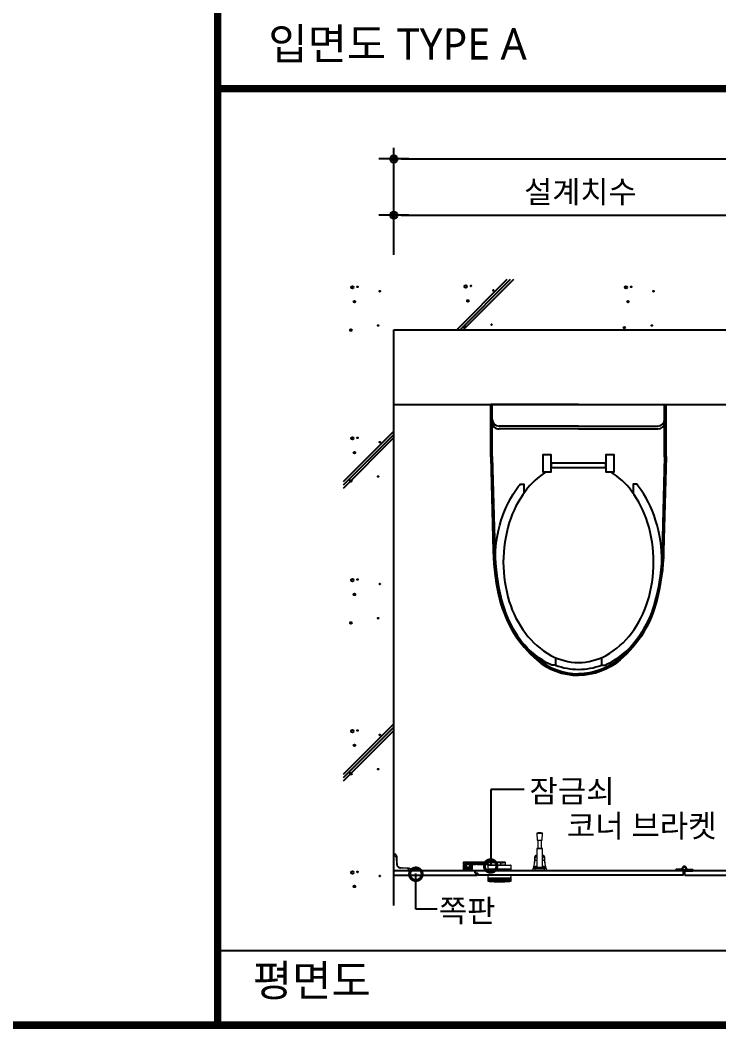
# Model space of a CAD drawing. Extents: x -256 to 8104, y -176 to 5714.
# Drawn here: x 2219 to 3156, y 2764 to 4116 of the extents above; entities that cross this region are included whole.
import ezdxf
from ezdxf.enums import TextEntityAlignment as Align

# ---------------------------------------------------------------- set-up
doc = ezdxf.new("R2010")
doc.units = 0
doc.header["$LTSCALE"] = 30
doc.layers.get('0').update_dxf_attribs({"linetype": 'CONTINUOUS'})
doc.layers.get('DEFPOINTS').update_dxf_attribs({"linetype": 'CONTINUOUS'})
for name, color, linetype in [('0_toilet', 6, 'CONTINUOUS'), ('DIM', 7, 'CONTINUOUS'), ('HAT', 8, 'CONTINUOUS'), ('TIT', 3, 'CONTINUOUS'), ('경첩', 4, 'CONTINUOUS'), ('문자', 3, 'CONTINUOUS'), ('부자재', 4, 'CONTINUOUS'), ('옷걸이', 4, 'CONTINUOUS'), ('잠금쇠(회전형)', 4, 'CONTINUOUS'), ('치수', 1, 'CONTINUOUS'), ('해치', 8, 'CONTINUOUS')]:
    doc.layers.add(name, color=color, linetype=linetype)
doc.styles.add('돋움', font='malgun.ttf')
doc.dimstyles.new('10', dxfattribs={"dimscale": 10, "dimtxt": 3, "dimasz": 1, "dimexe": 1.5, "dimexo": 2, "dimgap": 1, "dimtad": 1, "dimdec": 0, "dimlunit": 6, "dimtxsty": '돋움', "dimblk": 'DIMDOT', "dimcen": -1, "dimdle": 1.5, "dimclrt": 3, "dimazin": 3, "dimtfac": 1, "dimtdec": 0, "dimtix": 1, "dimtmove": 2, "dimatfit": 3, "dimldrblk": 'DIMDOT', "dimarcsym": 0})

# ---------------------------------------------------------------- blocks, each defined once
blk = doc.blocks.new('_DOTSMALL')
at = {"color": 0, "linetype": 'ByBlock', "const_width": 0.5}
blk.add_lwpolyline([(-0.0625, 0, 1), (0.0625, 0, 1)], format="xyb", close=True, dxfattribs=at)
blk = doc.blocks.new('A$C63EC304E')
at = {"layer": '치수', "color": 1, "xscale": 2.5, "yscale": 2.5, "zscale": 2.5, "rotation": 234.3098741996962}
blk.add_blockref('_DOTSMALL', (0.31, 0.31), dxfattribs=at)
blk = doc.blocks.new('A$C2BC9653E')
at = {"layer": '치수', "xscale": 0.3333333333333333, "yscale": 0.3333333333333333, "zscale": 0.3333333333333333}
blk.add_blockref('A$C63EC304E', (0, 0), dxfattribs=at)
blk = doc.blocks.new('A$C7FC71301')
at = {"layer": '치수', "rotation": 180}
blk.add_blockref('A$C2BC9653E', (0.208, 0.208), dxfattribs=at)
blk = doc.blocks.new('A$C4A20372B')
at = {"layer": '치수'}
blk.add_blockref('A$C7FC71301', (0, 0), dxfattribs=at)
blk = doc.blocks.new('A$C566469F5')
at = {"layer": '치수'}
blk.add_blockref('A$C4A20372B', (0, 0), dxfattribs=at)
blk = doc.blocks.new('A$C7E317CD4')
at = {"layer": '해치', "xscale": 2, "yscale": 2, "zscale": 2}
blk.add_blockref('A$C566469F5', (0, 0), dxfattribs=at)
blk = doc.blocks.new('A$C601D7F27')
at = {"layer": '치수'}
blk.add_blockref('A$C7E317CD4', (0, 0), dxfattribs=at)
blk = doc.blocks.new('A$C38802C08')
at = {"layer": '치수'}
blk.add_blockref('A$C601D7F27', (0, 0), dxfattribs=at)
blk = doc.blocks.new('DIMDOT')
at = {"linetype": 'Continuous'}
blk.add_line((-2, 0), (2, 0), dxfattribs=at)
for radius in [0.5, 0.25]:
    blk.add_circle((0, 0), radius, dxfattribs=at)
blk = doc.blocks.new('*D887')
at = {"layer": 'DEFPOINTS', "color": 0}
for p in [(132541.7, -2894.3), (131041.7, -3042.7), (132541.7, -3042.7)]:
    blk.add_point(p, dxfattribs=at)
at = {"layer": 'DIM', "color": 0, "lineweight": -2, "ltscale": 10}
for p, q in [((131041.7, -3022.7), (131041.7, -2879.3)), ((132541.7, -3022.7), (132541.7, -2879.3)), ((131051.7, -2894.3), (132531.7, -2894.3))]:
    blk.add_line(p, q, dxfattribs=at)
at = {"layer": 'DIM', "color": 0, "lineweight": -2, "xscale": 10, "yscale": 10, "zscale": 10, "rotation": 180}
blk.add_blockref('DIMDOT', (131041.7, -2894.3), dxfattribs=at)
at = {"layer": 'DIM', "color": 0, "lineweight": -2, "xscale": 10, "yscale": 10, "zscale": 10}
blk.add_blockref('DIMDOT', (132541.7, -2894.3), dxfattribs=at)
at = {"layer": 'DIM', "color": 3, "insert": (131791.7, -2864.6), "char_height": 30, "attachment_point": 5, "style": '돋움'}
blk.add_mtext('설계치수', dxfattribs=at)
blk = doc.blocks.new('*D889')
at = {"layer": 'DEFPOINTS', "color": 0}
for p in [(131541.7, -2969.6), (131041.7, -3042.7), (131541.7, -3042.7)]:
    blk.add_point(p, dxfattribs=at)
at = {"layer": 'DIM', "color": 0, "lineweight": -2, "ltscale": 10}
for p, q in [((131041.7, -3022.7), (131041.7, -2954.6)), ((131541.7, -3022.7), (131541.7, -2954.6)), ((131051.7, -2969.6), (131531.7, -2969.6))]:
    blk.add_line(p, q, dxfattribs=at)
at = {"layer": 'DIM', "color": 0, "lineweight": -2, "xscale": 10, "yscale": 10, "zscale": 10, "rotation": 180}
blk.add_blockref('DIMDOT', (131041.7, -2969.6), dxfattribs=at)
at = {"layer": 'DIM', "color": 0, "lineweight": -2, "xscale": 10, "yscale": 10, "zscale": 10}
blk.add_blockref('DIMDOT', (131541.7, -2969.6), dxfattribs=at)
at = {"layer": 'DIM', "color": 3, "insert": (131291.7, -2940), "char_height": 30, "attachment_point": 5, "style": '돋움'}
blk.add_mtext('설계치수', dxfattribs=at)
blk = doc.blocks.new('A$C10E41893')
at = {"layer": '부자재'}
for p, q in [((6.5, 0), (6.5, 196)), ((123.3, 196), (6.5, 196)), ((123.3, 192.5), (6.5, 192.5)), ((54.8, 0), (54.8, 177.5)), ((61.4, 0), (61.4, 177.5)), ((6.5, 0), (6.5, -196)), ((54.8, 0), (54.8, -177.5)), ((61.4, 0), (61.4, -177.5)), ((123.3, -192.5), (6.5, -192.5)), ((123.3, -196), (6.5, -196))]:
    blk.add_line(p, q, dxfattribs=at)
for points in [[(122.7, 196, -0.012538), (123.3, 196), (334.6, 190.3, -0.055395), (444.7, 175.1, -0.154276), (576.9, 93.3, -0.179504), (611.5, 0, -0.179504)], [(122.8, 192.5, -0.012538), (123.2, 192.5), (334.5, 186.8, -0.055395), (443.8, 171.7, -0.154276), (574.3, 91, -0.179504), (608, 0, -0.179504)], [(572, 51.4), (588.8, 51.4), (588.8, 59.6, 0.021185), (583.3, 70.7, 0.106084), (528.4, 133.7, 0.085733), (452.6, 172.4, 0.075373), (358.7, 186.6, 0.075373), (264.8, 172.4, 0.085733), (189, 133.7, 0.007337), (184.4, 130.1), (184.4, 122), (204.7, 122)], [(156.7, -72, 0.089162), (200.2, -118.7, 0.085733), (270.3, -154.5, 0.075373), (358.7, -167.9, 0.075373), (447.1, -154.5, 0.085733), (517.2, -118.7, 0.106084), (567, -61.6, 0.126931), (582.8, 0, 0.126931), (567, 61.6, 0.106084), (517.2, 118.7, 0.085733), (447.1, 154.5, 0.075373), (358.7, 167.9, 0.075373), (270.3, 154.5, 0.085733), (200.2, 118.7, 0.089162), (156.7, 72)], [(588.8, -51.4, 0.090214), (598.2, 0, 0.090214), (588.8, 51.4, 0.106084)], [(122.7, -196, 0.012538), (123.3, -196), (334.6, -190.3, 0.055395), (444.7, -175.1, 0.154276), (576.9, -93.3, 0.179504), (611.5, 0, 0.179504)], [(122.8, -192.5, 0.012538), (123.2, -192.5), (334.5, -186.8, 0.055395), (443.8, -171.7, 0.154276), (574.3, -91, 0.179504), (608, 0, 0.179504)], [(572, -51.4), (588.8, -51.4), (588.8, -59.6, -0.021185), (583.3, -70.7, -0.106084), (528.4, -133.7, -0.085733), (452.6, -172.4, -0.075373), (358.7, -186.6, -0.075373), (264.8, -172.4, -0.085733), (189, -133.7, -0.007337), (184.4, -130.1), (184.4, -122), (204.7, -122)]]:
    blk.add_lwpolyline(points, format="xyb", dxfattribs=at)
blk.add_lwpolyline([(138, -60.8), (119.3, -60.8), (119.3, -79.5), (156.7, -79.5), (156.7, -60.8), (138, -60.8), (147.3, -60.8), (147.3, 60.8), (138, 60.8), (156.7, 60.8), (156.7, 79.5), (119.3, 79.5), (119.3, 60.8), (138, 60.8), (138, -60.8), (119.3, -60.8)], dxfattribs=at)
for centre, start, end in [((39.8, 177.5), 0, 90), ((46.4, 177.5), 0, 90), ((39.8, -177.5), 270, 0), ((46.4, -177.5), 270, 0)]:
    blk.add_arc(centre, 15, start, end, dxfattribs=at)
blk = doc.blocks.new('AURA_33', base_point=(128321.5, -6824.2))
for p, q in [((131041.7, -3894.9), (131041.7, -3123.2)), ((131041.7, -3123.2), (132541.7, -3123.2)), ((131041.7, -3223.2), (132541.7, -3223.2))]:
    blk.add_line(p, q)
at = {"color": 8}
blk.add_line((130805.6, -3955), (132768.2, -3955), dxfattribs=at)
at = {"color": 8, "const_width": 10}
for points in [[(130805.6, -4055), (130805.6, -1285.8)], [(130805.6, -2800.1), (134153.5, -2800.1)], [(128368.9, -4055), (134153.5, -4055)]]:
    blk.add_lwpolyline(points, dxfattribs=at)
at = {"layer": '0_toilet'}
for p, q in [((131150.6, -3848.2), (131041.7, -3848.2)), ((131150.6, -3851.2), (131150.6, -3848.2)), ((131150.6, -3851.2), (131154.3, -3851.2)), ((131430.2, -3848.2), (131151.3, -3848.2)), ((131151.3, -3851.2), (131151.3, -3848.2)), ((131153.6, -3854.2), (131153.6, -3851.2)), ((131154.3, -3854.2), (131154.3, -3851.2)), ((131430.2, -3854.2), (131430.2, -3848.2)), ((131655.6, -3848.2), (131431.7, -3848.2)), ((131431.7, -3854.2), (131431.7, -3848.2)), ((131041.7, -3854.2), (131153.6, -3854.2)), ((131430.2, -3854.2), (131154.3, -3854.2)), ((131431.7, -3854.2), (131658.6, -3854.2))]:
    blk.add_line(p, q, dxfattribs=at)
at = {"layer": '경첩', "color": 4, "linetype": 'Continuous', "lineweight": 15}
for p, q in [((131041.7, -3825.7), (131042.9, -3825.7)), ((131041.7, -3825.9), (131041.7, -3825.7)), ((131041.7, -3828.1), (131041.7, -3825.9)), ((131042.9, -3825.9), (131041.7, -3825.9)), ((131043, -3828.1), (131041.7, -3828.1)), ((131041.7, -3828.2), (131043, -3828.2)), ((131041.7, -3828.4), (131041.7, -3828.2)), ((131043, -3828.4), (131041.7, -3828.4)), ((131041.7, -3828.4), (131041.7, -3846.7)), ((131042.9, -3825.9), (131042.9, -3825.7)), ((131043, -3828.2), (131043, -3828.1)), ((131043, -3828.2), (131043, -3828.4)), ((131045, -3829.4), (131045, -3827.9)), ((131045.5, -3839.4), (131045.1, -3830.4)), ((131045.2, -3827.9), (131045.3, -3830.4)), ((131045.4, -3828.4), (131045.2, -3828.6)), ((131045.5, -3829), (131045.3, -3829.3)), ((131045.3, -3830.4), (131045.7, -3839.4)), ((131045.6, -3831.7), (131045.4, -3832)), ((131045.7, -3832.4), (131045.4, -3832.6)), ((131045.7, -3832.7), (131045.4, -3833)), ((131045.5, -3829), (131045.6, -3831.7)), ((131045.7, -3833.4), (131045.5, -3833.6)), ((131045.7, -3833.7), (131045.5, -3834)), ((131045.9, -3836.6), (131045.6, -3836.8)), ((131045.9, -3836.6), (131045.6, -3836.9)), ((131045.9, -3837), (131045.6, -3837.3)), ((131045.7, -3832.7), (131045.7, -3833.4)), ((131045.7, -3833.7), (131045.9, -3836.6)), ((131045.9, -3837.3), (131045.7, -3837.5)), ((131045.9, -3838.2), (131045.7, -3838.4)), ((131045.9, -3838.3), (131045.7, -3838.5)), ((131046, -3838.6), (131045.7, -3838.9)), ((131046, -3838.7), (131045.7, -3839)), ((131045.9, -3836.6), (131045.9, -3837)), ((131045.9, -3837.3), (131045.9, -3838.2)), ((131045.9, -3838.2), (131045.9, -3838.3)), ((131045.9, -3838.3), (131046, -3838.6)), ((131046, -3838.6), (131046, -3838.7)), ((131046, -3838.7), (131046, -3839.4)), ((131043.2, -3848.2), (131061.5, -3848.2)), ((131046, -3839.6), (131045.8, -3839.9)), ((131046, -3839.9), (131045.8, -3840.1)), ((131045.9, -3840.5), (131046.1, -3840.2)), ((131046.1, -3840.2), (131045.9, -3840.4)), ((131046.3, -3840.8), (131046.1, -3841)), ((131046.4, -3841.2), (131046.2, -3841.4)), ((131046.5, -3841.4), (131046.4, -3841.6)), ((131046.8, -3841.8), (131046.6, -3842)), ((131047, -3842), (131046.8, -3842.2)), ((131048.1, -3843.1), (131047.9, -3843.3)), ((131048.3, -3843.2), (131048.1, -3843.4)), ((131048.7, -3843.5), (131048.5, -3843.7)), ((131049, -3843.6), (131048.8, -3843.8)), ((131049.5, -3843.7), (131049.3, -3843.9)), ((131050.8, -3843.9), (131050.5, -3844.2)), ((131050.5, -3843.9), (131050.8, -3843.9)), ((131050.5, -3844.2), (131059.5, -3844.6)), ((131059.5, -3844.8), (131050.5, -3844.4)), ((131050.8, -3843.9), (131052.1, -3844)), ((131052.1, -3844), (131051.9, -3844.2)), ((131052.8, -3844), (131052.5, -3844.2)), ((131053.1, -3844), (131052.9, -3844.3)), ((131053.8, -3844.1), (131053.6, -3844.3)), ((131053.8, -3844.1), (131056.5, -3844.2)), ((131056.5, -3844.2), (131056.3, -3844.4)), ((131057.2, -3844.2), (131056.9, -3844.5)), ((131057.5, -3844.2), (131057.3, -3844.5)), ((131058.2, -3844.3), (131057.9, -3844.5)), ((131058.2, -3844.3), (131061.4, -3844.4)), ((131059.5, -3844.6), (131062, -3844.7)), ((131062, -3844.9), (131060.5, -3844.9)), ((131061.5, -3844.5), (131061.3, -3844.7)), ((131061.5, -3844.5), (131061.4, -3844.4)), ((131061.5, -3848.2), (131061.5, -3846.9)), ((131061.7, -3846.9), (131061.5, -3846.9)), ((131061.7, -3848.2), (131061.5, -3848.2)), ((131061.8, -3846.9), (131061.7, -3846.9)), ((131061.7, -3846.9), (131061.7, -3848.2)), ((131061.8, -3848.2), (131061.8, -3846.9)), ((131064, -3848.2), (131061.8, -3848.2)), ((131064, -3848.2), (131064, -3847)), ((131064, -3847), (131064.2, -3847)), ((131064.2, -3848.2), (131064, -3848.2)), ((131064.2, -3847), (131064.2, -3848.2))]:
    blk.add_line(p, q, dxfattribs=at)
at = {"layer": '경첩', "color": 4, "linetype": 'Continuous', "lineweight": 15, "flags": 128}
for points in [[(131045, -3827.9), (131045, -3827.9), (131045, -3827.9), (131045.1, -3827.9), (131045.1, -3827.9), (131045.2, -3827.9), (131045.2, -3827.9), (131045.2, -3827.9), (131045.2, -3827.9)], [(131045.3, -3830.4), (131045.3, -3830.4), (131045.3, -3830.4), (131045.3, -3830.4), (131045.2, -3830.4), (131045.2, -3830.4), (131045.2, -3830.4), (131045.1, -3830.4), (131045.1, -3830.4)], [(131045.5, -3828.5), (131045.5, -3828.5), (131045.4, -3828.5), (131045.4, -3828.5), (131045.4, -3828.4), (131045.4, -3828.4), (131045.4, -3828.4), (131045.4, -3828.4), (131045.4, -3828.4)], [(131045.5, -3828.5), (131045.5, -3828.6), (131045.5, -3828.7), (131045.5, -3828.9), (131045.5, -3829)], [(131045.6, -3831.7), (131045.6, -3831.8), (131045.6, -3832), (131045.6, -3832.1), (131045.7, -3832.2), (131045.7, -3832.3), (131045.7, -3832.3), (131045.7, -3832.4), (131045.7, -3832.4)], [(131045.9, -3836.6), (131045.9, -3836.6), (131045.9, -3836.6)], [(131045.9, -3837), (131045.9, -3837.1), (131045.9, -3837.2), (131045.9, -3837.3)], [(131045.7, -3839.4), (131045.7, -3839.4), (131045.7, -3839.4), (131045.7, -3839.4), (131045.7, -3839.4), (131045.6, -3839.4), (131045.6, -3839.4), (131045.5, -3839.4), (131045.5, -3839.4)], [(131046, -3839.6), (131046, -3839.8), (131046, -3839.9)], [(131046.1, -3840.2), (131046.1, -3840.2), (131046.1, -3840.2)], [(131050.5, -3844.2), (131050.5, -3844.2), (131050.5, -3844.2), (131050.5, -3844.2), (131050.5, -3844.2), (131050.5, -3844.3), (131050.5, -3844.3), (131050.5, -3844.4), (131050.5, -3844.4)], [(131052.1, -3844), (131052.2, -3844), (131052.4, -3844), (131052.5, -3844), (131052.6, -3844), (131052.7, -3844), (131052.7, -3844), (131052.8, -3844), (131052.8, -3844)], [(131053.1, -3844), (131053.1, -3844), (131053.2, -3844), (131053.2, -3844), (131053.3, -3844), (131053.4, -3844), (131053.5, -3844), (131053.7, -3844.1), (131053.8, -3844.1)], [(131056.5, -3844.2), (131056.6, -3844.2), (131056.7, -3844.2), (131056.8, -3844.2), (131056.9, -3844.2), (131057, -3844.2), (131057.1, -3844.2), (131057.1, -3844.2), (131057.2, -3844.2), (131057.2, -3844.2)], [(131057.5, -3844.2), (131057.5, -3844.2), (131057.6, -3844.2), (131057.6, -3844.2), (131057.7, -3844.2), (131057.8, -3844.2), (131057.9, -3844.3), (131058.1, -3844.3), (131058.2, -3844.3)], [(131059.5, -3844.6), (131059.5, -3844.6), (131059.5, -3844.6), (131059.5, -3844.6), (131059.5, -3844.6), (131059.5, -3844.7), (131059.5, -3844.7), (131059.5, -3844.8), (131059.5, -3844.8)], [(131062, -3844.9), (131062, -3844.9), (131062, -3844.8), (131062, -3844.8), (131062, -3844.8), (131062, -3844.7), (131062, -3844.7), (131062, -3844.7), (131062, -3844.7)]]:
    blk.add_lwpolyline(points, dxfattribs=at)
at = {"layer": '경첩', "color": 4, "linetype": 'Continuous', "lineweight": 15}
for centre, radius, start, end in [((131042.9, -3828), 2.35, 2.6983, 90), ((131042.9, -3828), 2.1, 2.6983, 90), ((131043, -3830.5), 2.35, 2.6983, 90), ((131043, -3830.5), 2.1, 2.6983, 90), ((131043.2, -3846.7), 1.5, 180, 270), ((131050.7, -3839.2), 5.25, 182.6983, 267.3017), ((131050.7, -3839.2), 5, 182.6983, 267.3017), ((131050.7, -3839.2), 4.75, 182.6983, 185.9088), ((131050.7, -3839.2), 4.75, 188.6056, 193.1623), ((131050.7, -3839.2), 4.75, 193.2431, 199.766), ((131050.7, -3839.2), 4.75, 199.766, 204.9948), ((131050.7, -3839.2), 4.75, 208.1736, 214.3849), ((131050.7, -3839.2), 4.75, 214.3855, 217.4388), ((131050.7, -3839.2), 4.75, 217.4392, 235.6151), ((131050.7, -3839.2), 4.75, 235.6142, 238.7009), ((131050.7, -3839.2), 4.75, 238.7002, 245.0052), ((131050.7, -3839.2), 4.75, 248.2494, 255.0002), ((131050.7, -3839.2), 4.75, 255, 267.3017), ((131059.4, -3846.9), 2.35, 0, 87.3017), ((131059.4, -3846.9), 2.1, 0, 87.3017), ((131061.9, -3847), 2.35, 0, 87.3017), ((131061.9, -3847), 2.1, 0, 87.3017)]:
    blk.add_arc(centre, radius, start, end, dxfattribs=at)
at = {"layer": '부자재'}
for p, q in [((131419.5, -3847.3), (131419.5, -3848.2)), ((131430.2, -3848.2), (131419.5, -3848.2)), ((131427.3, -3846.1), (131420.1, -3846.6)), ((131420.8, -3847.1), (131420.8, -3848.2)), ((131431, -3847.6), (131431, -3848.4)), ((131431.2, -3848.4), (131431, -3848.4)), ((131431.2, -3847.6), (131431.2, -3848.4)), ((131431.7, -3848.1), (131431.7, -3848.2)), ((131431.7, -3848.2), (131442.7, -3848.2)), ((131434, -3846), (131442.1, -3846.6)), ((131441.4, -3847.1), (131441.4, -3848.2)), ((131442.7, -3847.3), (131442.7, -3848.2))]:
    blk.add_line(p, q, dxfattribs=at)
at = {"layer": '부자재', "color": 1}
blk.add_circle((131431.1, -3845), 2.34, dxfattribs=at)
at = {"layer": '부자재'}
for centre, radius, start, end in [((131420.2, -3847.3), 0.7, 101.7765, 181.6712), ((131421.6, -3847.3), 0.884, 113.4077, 164.5497), ((131427.2, -3844.8), 1.29, 272.9231, 352.4724), ((131431.1, -3845), 2.62, 270, 180), ((131431.5, -3849.2), 1.65, 102.5267, 141.5475), ((131430.8, -3849.2), 1.65, 43.1003, 77.4733), ((131431.2, -3845.3), 2.86, 280.084, 345.9792), ((131435, -3844.8), 1.29, 187.5276, 267.0769), ((131440.6, -3847.3), 0.884, 15.4503, 67.3004), ((131442, -3847.3), 0.7, 358.3288, 78.2235)]:
    blk.add_arc(centre, radius, start, end, dxfattribs=at)
at = {"layer": '옷걸이', "lineweight": 15}
for p, q in [((131233.2, -3797.8), (131234, -3807.3)), ((131233.2, -3797.8), (131241.2, -3797.8)), ((131240.5, -3807.3), (131241.2, -3797.8)), ((131234, -3807.3), (131240.5, -3807.3)), ((131234.7, -3807.3), (131234.7, -3818.2)), ((131239.7, -3818.2), (131239.7, -3807.3)), ((131233.5, -3818.4), (131233.2, -3843.7)), ((131241, -3818.4), (131233.5, -3818.4)), ((131233.7, -3818.2), (131237.2, -3818.2)), ((131237.2, -3818.2), (131240.7, -3818.2)), ((131241.2, -3843.7), (131241, -3818.4)), ((131230.9, -3833.9), (131233.3, -3833.9)), ((131233.3, -3834.6), (131230.9, -3834.6)), ((131233.4, -3827.5), (131233.3, -3827.5)), ((131233.3, -3827.5), (131233.3, -3827.6)), ((131233.4, -3827.6), (131233.3, -3827.6)), ((131233.3, -3829.2), (131233.3, -3829.5)), ((131233.3, -3829.2), (131233.4, -3829.2)), ((131233.4, -3829.5), (131233.3, -3829.5)), ((131241.1, -3827.5), (131241, -3827.5)), ((131241.1, -3827.6), (131241, -3827.6)), ((131241.1, -3827.5), (131241.1, -3827.6)), ((131241.1, -3829.2), (131241.1, -3829.5)), ((131241.1, -3829.2), (131241.1, -3829.2)), ((131241.1, -3829.5), (131241.1, -3829.5)), ((131241.1, -3833.9), (131243.5, -3833.9)), ((131243.6, -3834.6), (131241.1, -3834.6)), ((131227.7, -3848.2), (131228.6, -3845.6)), ((131230.1, -3848.2), (131227.7, -3848.2)), ((131228.6, -3845.6), (131228.6, -3845.6)), ((131228.6, -3845.6), (131228.6, -3845.6)), ((131229.5, -3844.8), (131229.4, -3844.8)), ((131231, -3842.8), (131229.5, -3842.8)), ((131231, -3842.8), (131229.5, -3842.8)), ((131229.5, -3844.9), (131229.5, -3844.9)), ((131244.9, -3844.9), (131229.5, -3844.9)), ((131230.9, -3845.6), (131230.1, -3848.2)), ((131244.3, -3848.2), (131230.1, -3848.2)), ((131230.9, -3843.3), (131231, -3842.8)), ((131230.9, -3845.6), (131230.9, -3844.9)), ((131230.9, -3844.9), (131243.5, -3844.9)), ((131243.5, -3845.6), (131230.9, -3845.6)), ((131242, -3843.7), (131232.4, -3843.7)), ((131244.9, -3842.8), (131243.5, -3842.8)), ((131243.5, -3842.8), (131243.5, -3843.3)), ((131244.9, -3842.8), (131243.5, -3842.8)), ((131243.5, -3845.6), (131243.5, -3844.9)), ((131244.3, -3848.2), (131243.5, -3845.6)), ((131246.7, -3848.2), (131244.3, -3848.2)), ((131245, -3844.9), (131244.9, -3844.8)), ((131245, -3844.8), (131244.9, -3844.8)), ((131244.9, -3844.9), (131244.9, -3844.9)), ((131245.9, -3845.6), (131246.7, -3848.2)), ((131245.9, -3845.6), (131245.9, -3845.6)), ((131245.9, -3845.6), (131245.9, -3845.6))]:
    blk.add_line(p, q, dxfattribs=at)
at = {"layer": '옷걸이', "lineweight": 15, "flags": 128}
for points in [[(131230.6, -3834.6), (131230.6, -3834.6), (131230.6, -3834.6), (131230.7, -3834.6), (131230.7, -3834.6), (131230.7, -3834.6), (131230.8, -3834.6), (131230.8, -3834.6), (131230.9, -3834.6)], [(131233.3, -3827.6), (131233.2, -3827.5), (131232.9, -3827.6), (131232.6, -3827.6), (131232.3, -3827.7), (131232, -3827.8), (131231.7, -3827.9), (131231.4, -3828.1), (131231.2, -3828.3), (131231, -3828.5), (131230.9, -3828.7), (131230.8, -3828.9), (131230.8, -3829.2), (131230.8, -3829.2)], [(131233.3, -3827.6), (131232.9, -3827.7), (131232.5, -3827.7), (131232.1, -3827.8), (131231.7, -3828), (131231.4, -3828.2), (131231.2, -3828.4), (131231, -3828.6), (131230.8, -3828.9), (131230.8, -3829.2), (131230.8, -3829.3)], [(131230.8, -3830.8), (131230.8, -3830.5), (131230.9, -3830.2), (131231.1, -3830), (131231.4, -3829.8), (131231.6, -3829.6), (131232, -3829.4), (131232.4, -3829.3), (131232.8, -3829.2), (131233.3, -3829.2)], [(131233.3, -3829.5), (131232.8, -3829.6), (131232.4, -3829.6), (131232.1, -3829.7), (131231.8, -3829.9), (131231.5, -3830.1), (131231.3, -3830.3), (131231.2, -3830.5), (131231.1, -3830.7), (131231, -3831)], [(131243.6, -3829.3), (131243.6, -3829.3), (131243.6, -3829), (131243.6, -3828.8), (131243.5, -3828.6), (131243.3, -3828.4), (131243.1, -3828.2), (131242.9, -3828), (131242.6, -3827.9), (131242.4, -3827.8), (131242.1, -3827.7), (131241.7, -3827.6), (131241.4, -3827.6), (131241.1, -3827.6)], [(131243.6, -3829.3), (131243.6, -3829), (131243.5, -3828.7), (131243.3, -3828.5), (131243.1, -3828.3), (131242.8, -3828.1), (131242.5, -3827.9), (131242.1, -3827.8), (131241.7, -3827.7), (131241.2, -3827.6), (131241.1, -3827.6)], [(131241.1, -3829.2), (131241.6, -3829.2), (131242, -3829.3), (131242.3, -3829.4), (131242.7, -3829.5), (131243, -3829.7), (131243.3, -3829.9), (131243.4, -3830.2), (131243.6, -3830.4), (131243.6, -3830.8)], [(131243.4, -3831), (131243.3, -3830.7), (131243.2, -3830.4), (131243, -3830.2), (131242.8, -3830), (131242.5, -3829.8), (131242.2, -3829.7), (131241.9, -3829.6), (131241.5, -3829.5), (131241.1, -3829.5)], [(131243.8, -3834.6), (131243.8, -3834.6), (131243.8, -3834.6), (131243.8, -3834.6), (131243.7, -3834.6), (131243.7, -3834.6), (131243.6, -3834.6), (131243.6, -3834.6), (131243.6, -3834.6)], [(131229.3, -3843), (131229.3, -3843), (131229.3, -3843)], [(131229.5, -3844.8), (131229.4, -3844.8), (131229.4, -3844.9)], [(131229.5, -3842.8), (131229.5, -3842.8), (131229.5, -3842.8)], [(131229.5, -3844.8), (131229.5, -3844.9), (131229.5, -3844.9)], [(131229.5, -3844.8), (131229.5, -3844.8), (131229.5, -3844.8)], [(131231.7, -3844.9), (131231.3, -3844.9), (131231.1, -3844.8), (131231, -3844.8), (131231.1, -3844.8), (131231.4, -3844.7), (131231.5, -3844.7)], [(131233.3, -3842.4), (131232.7, -3842.4), (131231.4, -3842.5)], [(131243, -3842.5), (131241.5, -3842.4), (131241.2, -3842.4)], [(131243, -3844.7), (131243.2, -3844.8), (131243.4, -3844.8), (131243.4, -3844.8), (131243.3, -3844.9), (131242.9, -3844.9), (131242.5, -3844.9)], [(131244.9, -3844.9), (131244.9, -3844.9), (131244.9, -3844.8)], [(131244.9, -3844.8), (131244.9, -3844.8), (131244.9, -3844.8)]]:
    blk.add_lwpolyline(points, dxfattribs=at)
at = {"layer": '옷걸이', "lineweight": 15}
for centre, radius, start, end in [((131237.2, -3808.1), 11, 68.7607, 111.2393), ((131233.7, -3818.4), 0.25, 90, 179.5), ((131240.7, -3818.4), 0.25, 0.5, 90), ((131178, -3830.4), 52.8, 346.2317, 355.4136), ((131178, -3830.4), 53, 346.5097, 355.4136), ((131178, -3830.4), 52.8, 355.4136, 356.451), ((131178, -3830.4), 52.8, 356.4511, 359.6096), ((131230.9, -3833.7), 0.23, 185.4574, 275.1888), ((131178, -3830.4), 52.8, 359.6096, 1.2369), ((131231, -3830.7), 0.227, 188.2087, 276.392), ((131178, -3830.6), 53, 356.4511, 359.6096), ((131197, -3831.2), 34.1, 354.2736, 355.5668), ((131178, -3828.8), 55.3, 359.6189, 1.2073), ((131296.4, -3828.8), 55.3, 178.7927, 180.3811), ((131243.4, -3830.7), 0.227, 263.608, 351.7913), ((131296.4, -3830.6), 53, 180.3904, 183.5489), ((131243.5, -3833.7), 0.23, 264.8112, 354.5426), ((131277.5, -3831.2), 34.1, 184.4333, 185.7264), ((131296.4, -3830.4), 52.8, 178.7631, 180.3904), ((131296.4, -3830.4), 52.8, 180.3904, 183.5489), ((131296.4, -3830.4), 53, 184.5864, 193.4903), ((131296.4, -3830.4), 52.8, 183.5489, 184.5865), ((131296.4, -3830.4), 52.8, 184.5864, 193.7683), ((131179.3, -3830.8), 51.5, 343.2376, 346.2577), ((131229.7, -3846), 1.17, 101.397, 160.6752), ((131229.5, -3845.9), 1, 89.9937, 161.8081), ((131179.7, -3830.6), 51.3, 343.5226, 346.2377), ((131229.5, -3843), 0.25, 90.2728, 166.2395), ((131229.5, -3843), 0.247, 89.2585, 165.9158), ((131229, -3842.6), 2.24, 284.8265, 3.5932), ((131229.1, -3843), 1.81, 282.0607, 352.5143), ((131231.3, -3842.8), 0.376, 79.9393, 150.5456), ((131231.2, -3842.8), 0.248, 89.5881, 179.723), ((131231.4, -3842.8), 0.307, 84.7786, 118.9817), ((131231, -3843.4), 1.43, 284.1057, 346.9245), ((131237.3, -3443.8), 401.1, 269.1968, 270.7316), ((131243.4, -3843.4), 1.44, 193.1186, 255.9655), ((131243.1, -3842.7), 0.271, 58.6344, 97.6053), ((131243.1, -3842.9), 0.4, 32.0092, 97.8083), ((131245.5, -3842.6), 2.24, 176.3909, 255.1894), ((131243.2, -3842.8), 0.248, 0.277, 90.4119), ((131245.3, -3843.1), 1.8, 186.7864, 258.2605), ((131244.9, -3843), 0.25, 13.7617, 89.4531), ((131244.9, -3843), 0.247, 14.0842, 90.7415), ((131294.6, -3830.6), 51.2, 193.7584, 196.469), ((131244.9, -3845.9), 1, 18.1919, 90.0063), ((131244.8, -3846), 1.16, 19.2937, 79.3942), ((131295.4, -3830.7), 51.7, 193.7493, 196.7564)]:
    blk.add_arc(centre, radius, start, end, dxfattribs=at)
at = {"layer": '잠금쇠(회전형)', "linetype": 'Continuous', "lineweight": 15}
for p, q in [((131134.8, -3837.1), (131134.8, -3839.6)), ((131137.2, -3836.6), (131135.3, -3836.6)), ((131163.6, -3836.8), (131141.1, -3836.8)), ((131163.6, -3836.8), (131141.1, -3836.8)), ((131141.1, -3836.8), (131141.1, -3836.8)), ((131141.1, -3837), (131185.1, -3837)), ((131141.1, -3837.5), (131141.1, -3837)), ((131141.1, -3837.5), (131141.1, -3839.1)), ((131185.1, -3837.5), (131141.1, -3837.5)), ((131163.6, -3836.8), (131163.6, -3836.8)), ((131190.8, -3836.6), (131167.5, -3836.6)), ((131185.1, -3837), (131185.1, -3837.5)), ((131185.1, -3840.1), (131185.1, -3837.5)), ((131191.3, -3840.1), (131191.3, -3837.1)), ((131134.8, -3839.6), (131138.1, -3839.6)), ((131134.8, -3841.2), (131134.8, -3848.2)), ((131135.2, -3841.2), (131134.8, -3841.2)), ((131134.8, -3848.2), (131147.3, -3848.2)), ((131135.2, -3846.2), (131135.2, -3841.2)), ((131135.2, -3841.2), (131135.7, -3841.2)), ((131146.9, -3846.2), (131135.2, -3846.2)), ((131135.3, -3840.7), (131135.7, -3840.7)), ((131135.7, -3841.2), (131135.7, -3840.7)), ((131135.7, -3840.7), (131137.6, -3840.7)), ((131135.7, -3841.2), (131135.7, -3845.7)), ((131137.6, -3841.2), (131135.7, -3841.2)), ((131135.7, -3845.7), (131135.8, -3845.7)), ((131135.8, -3841.7), (131137.6, -3841.7)), ((131135.8, -3845.7), (131135.8, -3841.7)), ((131136.3, -3842.2), (131135.8, -3841.7)), ((131135.8, -3845.7), (131135.9, -3845.7)), ((131135.9, -3845.7), (131146.3, -3845.7)), ((131136.3, -3842.2), (131136.3, -3845.7)), ((131137.6, -3842.2), (131136.3, -3842.2)), ((131136.8, -3843.2), (131136.8, -3844.7)), ((131144, -3843.2), (131136.8, -3843.2)), ((131136.8, -3844.7), (131144, -3844.7)), ((131137.1, -3842.9), (131143.8, -3842.9)), ((131143.8, -3844.9), (131137.1, -3844.9)), ((131137.6, -3841.2), (131137.6, -3840.7)), ((131137.6, -3840.7), (131138.6, -3840.7)), ((131137.6, -3841.7), (131137.6, -3841.2)), ((131138.1, -3841.2), (131137.6, -3841.2)), ((131137.6, -3841.7), (131137.6, -3842.2)), ((131137.6, -3841.7), (131138.1, -3841.7)), ((131138.6, -3842.2), (131137.6, -3842.2)), ((131138.1, -3839.6), (131138.1, -3839.6)), ((131138.1, -3841.2), (131138.1, -3841.7)), ((131138.6, -3841.2), (131138.1, -3841.2)), ((131138.1, -3841.7), (131138.6, -3841.7)), ((131138.6, -3840.1), (131138.6, -3842.9)), ((131167.5, -3839.1), (131141.1, -3839.1)), ((131143.6, -3842.9), (131143.6, -3840.1)), ((131143.6, -3840.7), (131144.6, -3840.7)), ((131144.1, -3841.2), (131143.6, -3841.2)), ((131143.6, -3841.7), (131144.1, -3841.7)), ((131144.6, -3842.2), (131143.6, -3842.2)), ((131143.8, -3842.9), (131145.1, -3842.9)), ((131145.1, -3844.9), (131143.8, -3844.9)), ((131145.3, -3843.2), (131144, -3843.2)), ((131144, -3844.7), (131145.3, -3844.7)), ((131144.1, -3839.6), (131151.4, -3839.6)), ((131144.6, -3841.2), (131144.1, -3841.2)), ((131144.1, -3841.7), (131144.1, -3841.2)), ((131144.1, -3841.7), (131144.6, -3841.7)), ((131144.6, -3840.7), (131144.6, -3841.2)), ((131144.6, -3840.7), (131146.5, -3840.7)), ((131146.5, -3841.2), (131144.6, -3841.2)), ((131144.6, -3841.2), (131144.6, -3841.7)), ((131144.6, -3841.7), (131146.3, -3841.7)), ((131144.6, -3841.7), (131144.6, -3842.2)), ((131145.8, -3842.2), (131144.6, -3842.2)), ((131145.3, -3844.7), (131145.3, -3843.2)), ((131146.3, -3841.7), (131145.8, -3842.2)), ((131145.8, -3845.7), (131145.8, -3842.2)), ((131146.3, -3841.7), (131146.3, -3845.7)), ((131146.3, -3845.7), (131146.3, -3845.7)), ((131146.3, -3845.7), (131146.5, -3845.7)), ((131146.5, -3840.7), (131146.5, -3841.2)), ((131146.5, -3840.7), (131146.8, -3840.7)), ((131146.5, -3845.7), (131146.5, -3841.2)), ((131146.5, -3841.2), (131146.9, -3841.2)), ((131146.9, -3841.2), (131146.9, -3846.2)), ((131147.3, -3841.2), (131146.9, -3841.2)), ((131147.3, -3848.2), (131147.3, -3841.2)), ((131153.3, -3839.6), (131166.3, -3839.6)), ((131166.3, -3839.6), (131166.3, -3839.6)), ((131167.8, -3841.2), (131167.8, -3846.1)), ((131198.8, -3846.1), (131167.8, -3846.1)), ((131167.8, -3846.2), (131167.8, -3847.9)), ((131167.8, -3846.2), (131198.8, -3846.2)), ((131167.8, -3847.9), (131198.8, -3847.9)), ((131198.6, -3848.2), (131168.1, -3848.2)), ((131169.2, -3840.6), (131169.1, -3840.4)), ((131198.8, -3841.1), (131169.3, -3841.1)), ((131169.9, -3840.6), (131169.9, -3840.1)), ((131169.9, -3840.1), (131185.1, -3840.1)), ((131169.9, -3840.6), (131198.3, -3840.6)), ((131175.6, -3846.1), (131175.6, -3846.2)), ((131185.1, -3840.6), (131185.1, -3840.1)), ((131185.1, -3840.1), (131191.3, -3840.1)), ((131191.1, -3846.2), (131191.1, -3846.1)), ((131195.7, -3846.2), (131195.7, -3846.1)), ((131197.8, -3846.2), (131197.8, -3846.1)), ((131197.8, -3846.2), (131197.8, -3846.1)), ((131198.8, -3846.1), (131198.8, -3841.1)), ((131198.8, -3847.9), (131198.8, -3846.2)), ((131167.6, -3858.2), (131167.6, -3859.2)), ((131199.1, -3858.2), (131167.6, -3858.2)), ((131199.1, -3859.2), (131167.6, -3859.2)), ((131167.6, -3860.2), (131167.6, -3861.7)), ((131199.1, -3860.2), (131167.6, -3860.2)), ((131167.6, -3861.7), (131183.3, -3861.7)), ((131183.3, -3862.2), (131168, -3862.2)), ((131198.6, -3859.7), (131168.1, -3859.7)), ((131198.6, -3859.7), (131168.1, -3859.7)), ((131198.4, -3854.3), (131168.3, -3854.3)), ((131168.4, -3854.2), (131183.3, -3854.2)), ((131171.2, -3862.5), (131195.5, -3862.5)), ((131171.2, -3862.5), (131183.3, -3862.5)), ((131195.2, -3862.5), (131171.5, -3862.5)), ((131177.7, -3862.7), (131177.8, -3862.7)), ((131177.8, -3862.7), (131188.9, -3862.7)), ((131180.6, -3862.8), (131180.6, -3862.7)), ((131181.2, -3862.9), (131185.5, -3862.9)), ((131181.2, -3862.9), (131185.5, -3862.9)), ((131181.5, -3862.7), (131181.5, -3862.8)), ((131181.5, -3862.8), (131185.1, -3862.8)), ((131185.1, -3862.9), (131181.6, -3862.9)), ((131183.3, -3854.2), (131198.2, -3854.2)), ((131183.3, -3861.7), (131199.1, -3861.7)), ((131198.6, -3862.2), (131183.3, -3862.2)), ((131183.3, -3862.5), (131195.5, -3862.5)), ((131185.1, -3862.8), (131185.1, -3862.7)), ((131186, -3862.7), (131186, -3862.8)), ((131188.9, -3862.7), (131189.1, -3862.7)), ((131199.1, -3859.2), (131199.1, -3858.2)), ((131199.1, -3861.7), (131199.1, -3860.2))]:
    blk.add_line(p, q, dxfattribs=at)
at = {"layer": '잠금쇠(회전형)', "linetype": 'Continuous', "lineweight": 15, "flags": 128}
for points in [[(131141.1, -3836.8), (131140.4, -3836.8), (131139.8, -3836.8), (131139.2, -3836.7), (131138.6, -3836.7), (131138.2, -3836.7), (131137.8, -3836.6), (131137.5, -3836.6), (131137.3, -3836.6), (131137.2, -3836.6), (131137.2, -3836.6)], [(131177.7, -3862.7), (131177.5, -3862.7), (131177.4, -3862.7), (131177.4, -3862.7), (131177.5, -3862.7), (131177.7, -3862.7)], [(131181.6, -3862.9), (131181.6, -3862.9), (131181.6, -3862.9), (131181.6, -3862.9), (131181.5, -3862.9), (131181.5, -3862.9), (131181.5, -3862.8), (131181.5, -3862.8), (131181.5, -3862.8)], [(131185.1, -3862.9), (131185.1, -3862.9), (131185.1, -3862.9), (131185.1, -3862.9), (131185.1, -3862.9), (131185.1, -3862.9), (131185.1, -3862.8), (131185.1, -3862.8), (131185.1, -3862.8)], [(131189.1, -3862.7), (131189.1, -3862.7), (131189.3, -3862.7), (131189.3, -3862.7), (131189.2, -3862.7), (131189, -3862.7)]]:
    blk.add_lwpolyline(points, dxfattribs=at)
at = {"layer": '잠금쇠(회전형)', "linetype": 'Continuous', "lineweight": 15}
for centre, radius, start, end in [((131135.3, -3837.1), 0.5, 90, 180), ((131141.1, -3791.1), 46.4, 262.2082, 269.9516), ((131141.1, -3798.2), 38.9, 261.4299, 269.9411), ((131163.6, -3797.2), 39.6, 270.014, 275.6703), ((131185.1, -3798.2), 38.8, 270.0516, 278.5774), ((131185.1, -3791.2), 46.3, 270.0429, 277.7974), ((131190.8, -3837.1), 0.5, 0, 90), ((131141.1, -3879), 39.9, 90.0704, 99.0775), ((131135.3, -3841.2), 0.5, 90, 180), ((131135.7, -3841.2), 0.485, 91.9622, 181.8362), ((131136, -3846.5), 0.816, 110.8265, 158.264), ((131137.1, -3843.2), 0.25, 90, 180), ((131137.1, -3844.7), 0.25, 180, 270), ((131137.6, -3841.2), 0.5, 0, 90), ((131137.6, -3841.7), 0.5, 270, 0), ((131141.1, -3879.8), 40.4, 85.7371, 94.238), ((131138.1, -3840.1), 0.5, 0.4364, 88.0475), ((131141.1, -3867.7), 27.7, 84.8219, 95.1479), ((131144.1, -3840.1), 0.5, 89.9688, 179.9724), ((131144.6, -3841.2), 0.5, 90, 180), ((131144.6, -3841.7), 0.5, 180, 270), ((131145.1, -3843.2), 0.25, 0, 90), ((131145.1, -3844.7), 0.25, 270, 0), ((131146.5, -3841.2), 0.485, 358.1638, 88.0378), ((131146.2, -3846.5), 0.816, 21.736, 69.1735), ((131146.8, -3841.2), 0.5, 0, 90), ((131152.3, -3878.9), 39.3, 88.5426, 91.4397), ((131158.8, -3818.6), 22.3, 289.4853, 292.988), ((131166.3, -3841.1), 1.56, 359.595, 89.9503), ((131167.6, -3840.6), 1.54, 8.6008, 92.9035), ((131168.1, -3847.9), 0.25, 180, 270), ((131189.8, -3888.8), 52.5, 113.1385, 114.7084), ((131169.9, -3841.3), 1.18, 89.4884, 132.259), ((131170.9, -3840.4), 1.69, 184.5827, 202.3275), ((131169.9, -3841.2), 0.588, 82.6337, 171.8516), ((131191.8, -3840.1), 0.5, 180, 270), ((131198.3, -3841.1), 0.5, 0, 90), ((131198.6, -3847.9), 0.25, 270, 0), ((131178.6, -3858.2), 11, 159.2996, 180), ((131167.6, -3859.7), 0.5, 0, 90), ((131167.6, -3859.7), 0.5, 270, 0), ((131168.1, -3861.7), 0.5, 180, 264.5584), ((131183.3, -3701.6), 161.3, 264.5584, 265.686), ((131168.4, -3854.3), 0.15, 90, 159.2996), ((131171.2, -3862.4), 0.125, 265.686, 270), ((131171.5, -3862.4), 0.125, 235.4626, 265.7969), ((131183.3, -3701.5), 161.5, 265.7969, 269.2276), ((131177.6, -3864.5), 1.78, 88.6382, 96.0273), ((131183.6, -3782), 80.9, 265.7789, 267.8287), ((131183.7, -3782), 80.8, 266.5383, 267.829), ((131180.5, -3862.8), 0.114, 281.5317, 6.6087), ((131181.6, -3832.2), 30.7, 268.0585, 270.0013), ((131181.5, -3840.2), 22.6, 267.7351, 270.0014), ((131185.2, -3840.4), 22.4, 269.9881, 272.2754), ((131185.1, -3832.5), 30.5, 269.9897, 271.9505), ((131183.3, -3701.5), 161.5, 270.7724, 274.2031), ((131183, -3782), 80.8, 272.171, 273.4617), ((131186.2, -3862.8), 0.114, 173.3913, 258.4683), ((131183.1, -3782), 80.9, 272.1713, 274.2211), ((131189, -3862.6), 0.0882, 204.5731, 265.3621), ((131189.1, -3863.8), 1.13, 83.0858, 90.7191), ((131195.2, -3862.4), 0.125, 274.2031, 304.5374), ((131183.3, -3701.6), 161.3, 274.314, 275.4416), ((131195.5, -3862.4), 0.125, 270, 274.314), ((131198.2, -3854.3), 0.15, 20.7004, 90), ((131188, -3858.2), 11, 0, 20.7004), ((131199.1, -3859.7), 0.5, 90, 180), ((131199.1, -3859.7), 0.5, 180, 270), ((131198.6, -3861.7), 0.5, 275.4416, 0)]:
    blk.add_arc(centre, radius, start, end, dxfattribs=at)
at = {"layer": '치수'}
for p, q in [((131216.4, -3739.4), (131171.5, -3739.4)), ((131171.5, -3739.4), (131171.5, -3841.7)), ((131071.3, -3899.7), (131071.3, -3851.7)), ((131099.7, -3899.7), (131071.3, -3899.7))]:
    blk.add_line(p, q, dxfattribs=at)
at = {"layer": '해치'}
for p, q in [((131126, -3123.2), (131193.7, -3055.4)), ((131134.8, -3123.2), (131202.6, -3055.4)), ((130974, -3326.6), (131041.7, -3258.9)), ((130974, -3335.4), (131041.7, -3267.7)), ((130974, -3718.9), (131041.7, -3651.2)), ((130974, -3727.7), (131041.7, -3660))]:
    blk.add_line(p, q, dxfattribs=at)
at = {"layer": '해치', "color": 2}
for p, q in [((131130.4, -3123.2), (131198.1, -3055.4)), ((130974, -3331), (131041.7, -3263.3)), ((130974, -3723.3), (131041.7, -3655.6))]:
    blk.add_line(p, q, dxfattribs=at)
at = {"layer": '해치'}
for centre, radius in [((130986.1, -3066.4), 1.68), ((130993, -3065.6), 0.56), ((131138.1, -3065.2), 1.68), ((131145.1, -3064.4), 0.56), ((131352.9, -3066.4), 1.68), ((131359.8, -3065.6), 0.56), ((131023, -3071.6), 0.56), ((131175.1, -3070.4), 0.56), ((131389.8, -3071.6), 0.56), ((130988.9, -3085.6), 1.12), ((131140.9, -3084.4), 1.12), ((131355.7, -3085.6), 1.12), ((131020.8, -3117.5), 0.559), ((131136.1, -3119.1), 1.12), ((131172.8, -3116.3), 0.559), ((131350.8, -3120.4), 1.12), ((131387.6, -3117.5), 0.559), ((130984.1, -3123.6), 1.12), ((130986.1, -3268.7), 1.68), ((130993, -3267.9), 0.56), ((131023, -3273.8), 0.56), ((130988.9, -3287.8), 1.12), ((130984.1, -3325.9), 1.12), ((131020.8, -3319.7), 0.559), ((130986.1, -3458.7), 1.68), ((130993, -3457.9), 0.56), ((131023, -3463.9), 0.56), ((130988.9, -3477.9), 1.12), ((131020.8, -3509.8), 0.559), ((130984.1, -3515.9), 1.12), ((130986.1, -3661), 1.68), ((130993, -3660.2), 0.56), ((131023, -3666.1), 0.56), ((130988.9, -3680.1), 1.12), ((130984.1, -3718.2), 1.12), ((131020.8, -3712), 0.559), ((130986.1, -3850.5), 1.68), ((130993, -3849.7), 0.56), ((131023, -3855.2), 0.56), ((130988.9, -3869.2), 1.12)]:
    blk.add_circle(centre, radius, dxfattribs=at)
at = {"layer": 'HAT', "xscale": 0.6000000000003638, "yscale": 0.6000000000003638, "zscale": 0.6000000000003638, "rotation": 270}
blk.add_blockref('A$C10E41893', (131289.2, -3219.3), dxfattribs=at)
at = {"layer": '해치', "xscale": -20, "yscale": 20, "zscale": 20, "rotation": 89.99999999999994}
for p in [(131075.4, -3848.6), (131175.6, -3837.6)]:
    blk.add_blockref('A$C38802C08', p, dxfattribs=at)
at = {"layer": 'TIT', "style": '돋움'}
for s, p in [('입면도 TYPE A', (131219.8, -2761)), ('평면도', (131010.8, -4016.2))]:
    blk.add_text(s, height=42, dxfattribs=at).set_placement(p, align=Align.RIGHT)
at = {"layer": '문자', "style": '돋움'}
for s, p in [('잠금쇠', (131280.6, -3741.1)), ('코너 브라켓', (131374, -3787.6)), ('쪽판', (131139.9, -3901.4))]:
    blk.add_text(s, height=30.34, dxfattribs=at).set_placement(p, align=Align.MIDDLE)
at = {"layer": 'DIM', "ltscale": 10}
for base, p2, picture, middle in [((132541.7, -2894.3), (132541.7, -3042.7), '*D887', (131791.7, -2864.6)), ((131541.7, -2969.6), (131541.7, -3042.7), '*D889', (131291.7, -2940))]:
    dim = blk.add_linear_dim(base=base, p1=(131041.7, -3042.7), p2=p2, text='설계치수', dimstyle='10', override={"dimtxsty": '돋움'}, dxfattribs=at)
    dim.commit()
    dim.dimension.update_dxf_attribs({"geometry": picture, "text_midpoint": middle})

msp = doc.modelspace()

# ---------------------------------------------------------------- block references
msp.add_blockref('AURA_33', (0, 0))

doc.saveas('drawing.dxf')
